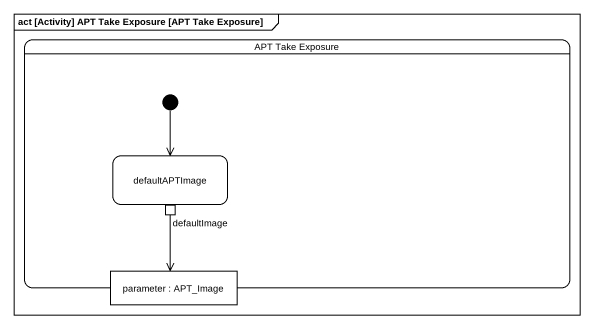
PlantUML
@startuml
mainframe act [Activity] APT Take Exposure [APT Take Exposure]
hide empty description
state "APT Take Exposure" as APT_Take_Exposure {
  state defaultAPTImage {
    state defaultImage <<outputPin>>
  }
  state "parameter : APT_Image" as parameter <<object>>
  [*] --> defaultAPTImage
}
defaultImage --> parameter
@enduml
